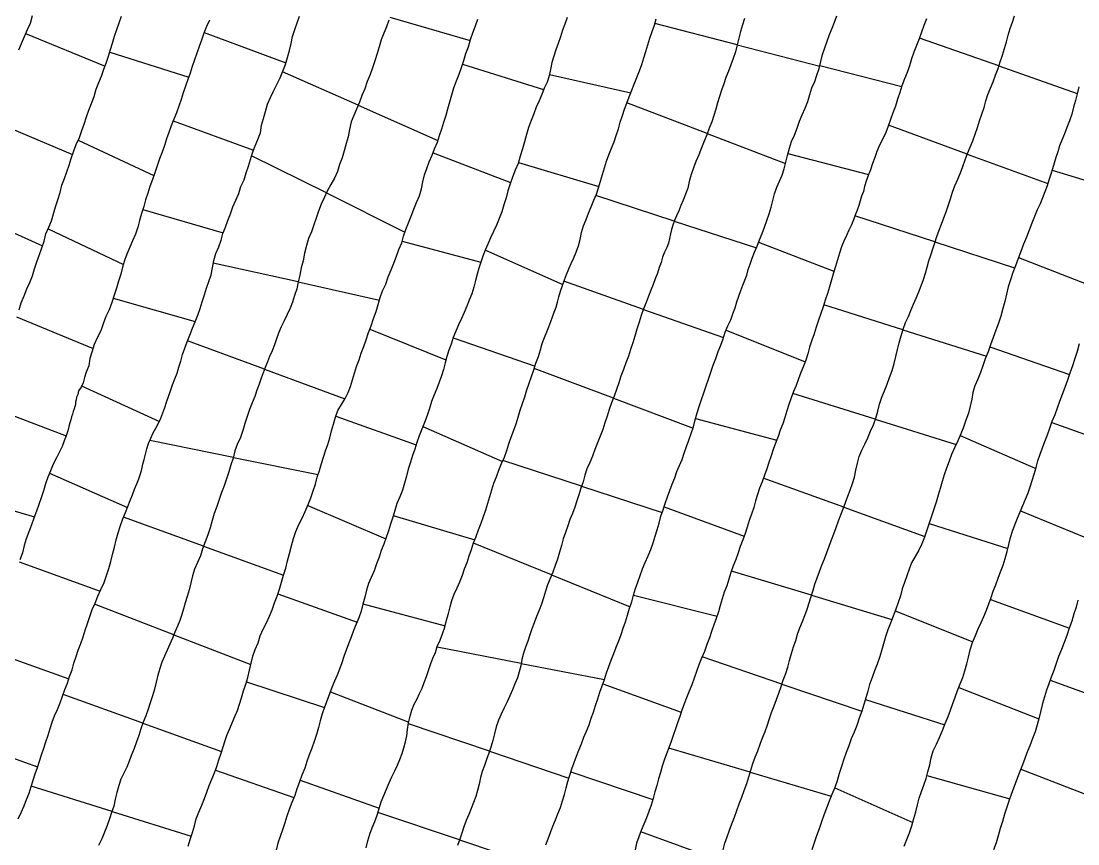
# Model space of a CAD drawing. Extents: x 703186 to 703989, y 1560402 to 1561368.
# Drawn here: x 703821.7 to 703878.1, y 1560683.9 to 1560727.8 of the extents above; entities that cross this region are included whole.
import ezdxf

# ---------------------------------------------------------------- set-up
doc = ezdxf.new("R2010")
doc.units = 0
doc.layers.add('10124_2002_REAL', color=30, linetype='Continuous')
doc.layers.add('AGROCAD PLL', color=7, linetype='Continuous')

msp = doc.modelspace()

# ---------------------------------------------------------------- linework, layer by layer
at = {"layer": '10124_2002_REAL'}
for points in [[(703821.5527, 1560685.2461), (703821.7196, 1560685.5832), (703821.8752, 1560685.9389), (703822.0047, 1560686.2778), (703822.1426, 1560686.63), (703822.2547, 1560686.9865), (703822.3572, 1560687.3155), (703822.4745, 1560687.6603), (703822.5907, 1560688.0006), (703822.7003, 1560688.3358), (703822.8124, 1560688.6731), (703822.9299, 1560689.0236), (703823.0336, 1560689.3676), (703823.1525, 1560689.7181), (703823.2629, 1560690.0718), (703823.3765, 1560690.4083), (703823.508, 1560690.7429), (703823.6543, 1560691.0879), (703823.7927, 1560691.4422), (703823.9192, 1560691.7909), (703824.0539, 1560692.1467), (703824.1854, 1560692.4958), (703824.3075, 1560692.8517), (703824.4344, 1560693.2), (703824.5376, 1560693.5514), (703824.6502, 1560693.9101), (703824.7685, 1560694.2609), (703824.8974, 1560694.6155), (703825.0233, 1560694.9688), (703825.128, 1560695.3258), (703825.2684, 1560695.6829), (703825.3767, 1560696.0547), (703825.5041, 1560696.4187), (703825.6602, 1560696.7658), (703825.8102, 1560697.1306), (703825.9697, 1560697.4952), (703826.1421, 1560697.8567), (703826.2795, 1560698.2294), (703826.3896, 1560698.6089), (703826.5012, 1560698.9838), (703826.5946, 1560699.3575), (703826.6977, 1560699.7403), (703826.7929, 1560700.1313), (703826.9041, 1560700.5132), (703827.0158, 1560700.8962), (703827.1366, 1560701.2517), (703827.2889, 1560701.5936), (703827.414, 1560701.9245), (703827.5403, 1560702.2377), (703827.6582, 1560702.5484), (703827.7691, 1560702.8478), (703827.8969, 1560703.1191), (703827.9972, 1560703.3943), (703828.0846, 1560703.6592), (703828.1541, 1560703.9122), (703828.217, 1560704.1815), (703828.285, 1560704.4348), (703828.3545, 1560704.7063), (703828.4267, 1560704.9931), (703828.5225, 1560705.2834), (703828.6363, 1560705.5721), (703828.7606, 1560705.8452), (703828.8977, 1560706.1038), (703829.0468, 1560706.3619), (703829.1746, 1560706.6357), (703829.2852, 1560706.9244), (703829.3816, 1560707.2057), (703829.4814, 1560707.4795), (703829.5734, 1560707.7825), (703829.6825, 1560708.0952), (703829.7969, 1560708.4094), (703829.9226, 1560708.7309), (703830.0416, 1560709.036), (703830.1371, 1560709.3542), (703830.2379, 1560709.6805), (703830.337, 1560710.0215), (703830.4526, 1560710.3653), (703830.5775, 1560710.7087), (703830.7247, 1560711.0663), (703830.8559, 1560711.427), (703831.0057, 1560711.7759), (703831.143, 1560712.1301), (703831.2718, 1560712.4856), (703831.3819, 1560712.8471), (703831.494, 1560713.214), (703831.6121, 1560713.5757), (703831.7293, 1560713.93), (703831.8497, 1560714.2742), (703831.9243, 1560714.6614), (703831.9965, 1560715.0494), (703832.113, 1560715.4095), (703832.2709, 1560715.7693), (703832.3857, 1560716.1252), (703832.4859, 1560716.4782), (703832.6203, 1560716.8255), (703832.7524, 1560717.1791), (703832.8906, 1560717.5307), (703833.0144, 1560717.9015), (703833.182, 1560718.2632), (703833.3311, 1560718.6255), (703833.4404, 1560718.9982), (703833.6107, 1560719.3505), (703833.7184, 1560719.7178), (703833.843, 1560720.0732), (703833.9493, 1560720.4363), (703834.0568, 1560720.7917), (703834.2009, 1560721.154), (703834.3538, 1560721.5073), (703834.4829, 1560721.8647), (703834.5428, 1560722.274), (703834.6552, 1560722.6292), (703834.7558, 1560722.9989), (703834.8709, 1560723.3889), (703835.0196, 1560723.736), (703835.1922, 1560724.0863), (703835.3691, 1560724.4393), (703835.5336, 1560724.7831), (703835.6811, 1560725.146), (703835.8201, 1560725.506), (703835.9322, 1560725.8726), (703836.0344, 1560726.2566), (703836.1198, 1560726.6286), (703836.2068, 1560726.9974), (703836.3155, 1560727.3666), (703836.4443, 1560727.7288), (703836.5712, 1560728.0847)], [(703822.3117, 1560728.0916), (703822.1927, 1560727.6876), (703822.0361, 1560727.3448), (703821.8851, 1560726.9779), (703821.7213, 1560726.6113), (703821.5865, 1560726.2687)], [(703821.6199, 1560712.4047), (703821.72, 1560712.7832), (703821.8722, 1560713.1551), (703822.0162, 1560713.5242), (703822.1783, 1560713.8738), (703822.3201, 1560714.2263), (703822.4248, 1560714.6069), (703822.5577, 1560714.9775), (703822.7001, 1560715.3566), (703822.8266, 1560715.7141), (703822.947, 1560716.0735), (703823.0318, 1560716.4623), (703823.2005, 1560716.8206), (703823.3468, 1560717.1648), (703823.4497, 1560717.5421), (703823.5478, 1560717.9104), (703823.6811, 1560718.2845), (703823.8, 1560718.6765), (703823.8986, 1560719.0599), (703824.0278, 1560719.416), (703824.1501, 1560719.7838), (703824.2852, 1560720.1311), (703824.3923, 1560720.4943), (703824.522, 1560720.888), (703824.6559, 1560721.2371), (703824.8252, 1560721.6019), (703824.9567, 1560721.9799), (703825.0826, 1560722.3215), (703825.2044, 1560722.7046), (703825.3345, 1560723.0687), (703825.4786, 1560723.4203), (703825.6176, 1560723.7962), (703825.7177, 1560724.1847), (703825.8655, 1560724.5395), (703826.0098, 1560724.8879), (703826.138, 1560725.2463), (703826.2627, 1560725.5804), (703826.3804, 1560725.947), (703826.4907, 1560726.2957), (703826.5958, 1560726.6487), (703826.7091, 1560727.0068), (703826.8163, 1560727.3732), (703826.9412, 1560727.7257), (703827.0783, 1560728.0876)], [(703850.8447, 1560728.0112), (703850.7214, 1560727.6629), (703850.5974, 1560727.3282), (703850.4899, 1560726.9721), (703850.3764, 1560726.6279), (703850.2521, 1560726.2796), (703850.134, 1560725.9424), (703850.0365, 1560725.6033), (703849.9719, 1560725.2436), (703849.8954, 1560724.9062), (703849.7791, 1560724.5678), (703849.6233, 1560724.2352), (703849.4936, 1560723.8952), (703849.3568, 1560723.5609), (703849.2048, 1560723.2224), (703849.067, 1560722.871), (703848.924, 1560722.5059), (703848.7932, 1560722.1426), (703848.679, 1560721.7667), (703848.5694, 1560721.3844), (703848.4657, 1560721.0009), (703848.354, 1560720.6123), (703848.2394, 1560720.2253), (703848.0858, 1560719.857), (703847.9294, 1560719.4991), (703847.8041, 1560719.1364), (703847.6945, 1560718.7642), (703847.5947, 1560718.3897), (703847.4717, 1560718.0173), (703847.3722, 1560717.6442), (703847.2327, 1560717.2772), (703847.0828, 1560716.9328), (703846.9308, 1560716.5861), (703846.761, 1560716.2509), (703846.6279, 1560715.9128), (703846.4848, 1560715.5892), (703846.3525, 1560715.2784), (703846.2513, 1560714.9627), (703846.1471, 1560714.6437), (703846.0495, 1560714.3104), (703845.9664, 1560713.9716), (703845.8678, 1560713.6186), (703845.7595, 1560713.2705), (703845.6269, 1560712.9325), (703845.4912, 1560712.6113), (703845.3609, 1560712.2764), (703845.2142, 1560711.9427), (703845.0538, 1560711.6069), (703844.9116, 1560711.2674), (703844.7744, 1560710.9278), (703844.6563, 1560710.5841), (703844.5447, 1560710.2528), (703844.4378, 1560709.9219), (703844.3443, 1560709.5839), (703844.2468, 1560709.2373), (703844.1472, 1560708.8892), (703844.03, 1560708.5487), (703843.8918, 1560708.2178), (703843.7618, 1560707.8693), (703843.6216, 1560707.5228), (703843.5079, 1560707.1479), (703843.3904, 1560706.7662), (703843.2496, 1560706.4032), (703843.0947, 1560706.0486), (703842.9521, 1560705.686), (703842.8382, 1560705.3319), (703842.7195, 1560704.9779), (703842.6027, 1560704.6336), (703842.4883, 1560704.2756), (703842.3687, 1560703.9121), (703842.2824, 1560703.5413), (703842.1735, 1560703.1665), (703842.0652, 1560702.7921), (703841.9324, 1560702.4338), (703841.7721, 1560702.0711), (703841.656, 1560701.7115), (703841.5465, 1560701.3475), (703841.4289, 1560700.9818), (703841.3201, 1560700.6221), (703841.2042, 1560700.2611), (703841.0706, 1560699.9106), (703840.9366, 1560699.5665), (703840.8171, 1560699.2192), (703840.6833, 1560698.8591), (703840.5564, 1560698.4928), (703840.4021, 1560698.1388), (703840.2599, 1560697.8028), (703840.1471, 1560697.4508), (703840.0499, 1560697.0839), (703839.9521, 1560696.7155), (703839.8562, 1560696.3387), (703839.7441, 1560695.9803), (703839.599, 1560695.6398), (703839.4485, 1560695.3022), (703839.3228, 1560694.9473), (703839.1847, 1560694.5997), (703839.0546, 1560694.2511), (703838.9361, 1560693.9068), (703838.8272, 1560693.5709), (703838.7057, 1560693.234), (703838.5729, 1560692.9205), (703838.4353, 1560692.6014), (703838.3056, 1560692.2586), (703838.1741, 1560691.9205), (703838.0418, 1560691.5768), (703837.9057, 1560691.2119), (703837.7792, 1560690.8588), (703837.6793, 1560690.4888), (703837.5795, 1560690.1181), (703837.4709, 1560689.7522), (703837.3559, 1560689.3857), (703837.2309, 1560689.0315), (703837.0941, 1560688.6677), (703836.9683, 1560688.3152), (703836.8494, 1560687.9502), (703836.697, 1560687.5874), (703836.5686, 1560687.2207), (703836.4381, 1560686.8617), (703836.3152, 1560686.4935), (703836.1685, 1560686.1211), (703836.0285, 1560685.7588), (703835.9016, 1560685.3931), (703835.785, 1560685.0339), (703835.6662, 1560684.6709), (703835.5428, 1560684.3107), (703835.4147, 1560683.9485), (703835.33, 1560683.5839)], [(703849.7193, 1560683.8574), (703849.8414, 1560684.1816), (703849.9621, 1560684.5231), (703850.0888, 1560684.8579), (703850.2254, 1560685.1915), (703850.3607, 1560685.5232), (703850.4919, 1560685.8599), (703850.6028, 1560686.2076), (703850.7191, 1560686.5585), (703850.7971, 1560686.9101), (703850.8952, 1560687.2468), (703850.9915, 1560687.5874), (703851.1035, 1560687.9193), (703851.23, 1560688.2556), (703851.3521, 1560688.5911), (703851.484, 1560688.9251), (703851.6167, 1560689.2632), (703851.7495, 1560689.6022), (703851.8792, 1560689.9369), (703852.0187, 1560690.2753), (703852.1374, 1560690.6196), (703852.2544, 1560690.9527), (703852.3693, 1560691.3087), (703852.4846, 1560691.6645), (703852.5939, 1560692.0091), (703852.7176, 1560692.3552), (703852.8409, 1560692.6938), (703852.9537, 1560693.0421), (703853.0717, 1560693.3867), (703853.2071, 1560693.7247), (703853.3388, 1560694.0782), (703853.4606, 1560694.4206), (703853.6024, 1560694.7535), (703853.7361, 1560695.0849), (703853.8474, 1560695.4198), (703853.9576, 1560695.7661), (703854.076, 1560696.1233), (703854.1824, 1560696.4865), (703854.3019, 1560696.8344), (703854.392, 1560697.1946), (703854.4969, 1560697.5398), (703854.6242, 1560697.8898), (703854.7447, 1560698.243), (703854.8703, 1560698.5913), (703855.0084, 1560698.9329), (703855.1719, 1560699.2857), (703855.3179, 1560699.624), (703855.4481, 1560699.9758), (703855.5535, 1560700.3278), (703855.663, 1560700.682), (703855.7576, 1560701.0368), (703855.8498, 1560701.3942), (703855.9672, 1560701.7374), (703856.0905, 1560702.0755), (703856.2002, 1560702.4292), (703856.3377, 1560702.7672), (703856.4647, 1560703.1041), (703856.5945, 1560703.4482), (703856.7059, 1560703.7806), (703856.8535, 1560704.1012), (703856.9831, 1560704.4295), (703857.1046, 1560704.7646), (703857.2252, 1560705.116), (703857.348, 1560705.4604), (703857.4756, 1560705.8107), (703857.5924, 1560706.1692), (703857.6875, 1560706.5369), (703857.7866, 1560706.9116), (703857.8972, 1560707.2606), (703858.0126, 1560707.6238), (703858.1427, 1560707.9845), (703858.2742, 1560708.349), (703858.3871, 1560708.7196), (703858.5225, 1560709.0789), (703858.6498, 1560709.4531), (703858.7775, 1560709.8189), (703858.9084, 1560710.1885), (703859.0488, 1560710.5226), (703859.1708, 1560710.8718), (703859.2873, 1560711.2246), (703859.423, 1560711.5604), (703859.5842, 1560711.8873), (703859.697, 1560712.2052), (703859.8144, 1560712.5138), (703859.9052, 1560712.838), (703860.01, 1560713.1398), (703860.115, 1560713.4433), (703860.2315, 1560713.7253), (703860.3331, 1560713.9919), (703860.4334, 1560714.2533), (703860.5147, 1560714.5573), (703860.6212, 1560714.8531), (703860.7303, 1560715.1704), (703860.8544, 1560715.4909), (703860.9922, 1560715.8134), (703861.1214, 1560716.1486), (703861.2556, 1560716.4789), (703861.3911, 1560716.8264), (703861.5149, 1560717.1845), (703861.6337, 1560717.5367), (703861.7336, 1560717.8874), (703861.8249, 1560718.247), (703861.9196, 1560718.5998), (703862.0441, 1560718.9502), (703862.1877, 1560719.2788), (703862.3195, 1560719.5957), (703862.4361, 1560719.944), (703862.5294, 1560720.2892), (703862.6087, 1560720.6547), (703862.7079, 1560721.0328), (703862.8306, 1560721.4006), (703862.9817, 1560721.7365), (703863.1235, 1560722.1048), (703863.2535, 1560722.4724), (703863.3927, 1560722.8239), (703863.558, 1560723.1747), (703863.6874, 1560723.5271), (703863.7954, 1560723.8931), (703863.9162, 1560724.2511), (703864.0614, 1560724.587), (703864.1705, 1560724.9337), (703864.2975, 1560725.2877), (703864.3946, 1560725.6638), (703864.4838, 1560726.0365), (703864.5978, 1560726.3938), (703864.7196, 1560726.7551), (703864.8481, 1560727.0968), (703864.9869, 1560727.4364), (703865.1241, 1560727.7649), (703865.2482, 1560728.1038)], [(703859.1733, 1560683.6008), (703859.2651, 1560683.9546), (703859.3854, 1560684.2975), (703859.5237, 1560684.6403), (703859.6407, 1560684.9909), (703859.7758, 1560685.3421), (703859.9038, 1560685.6972), (703860.0319, 1560686.0504), (703860.1673, 1560686.4058), (703860.2959, 1560686.7658), (703860.4349, 1560687.1302), (703860.5403, 1560687.4903), (703860.6447, 1560687.8432), (703860.7603, 1560688.1989), (703860.8804, 1560688.5469), (703861.0223, 1560688.8896), (703861.1462, 1560689.2303), (703861.2755, 1560689.5777), (703861.4144, 1560689.9169), (703861.5377, 1560690.264), (703861.6423, 1560690.5988), (703861.758, 1560690.9349), (703861.8958, 1560691.2774), (703862.0213, 1560691.6137), (703862.1476, 1560691.9569), (703862.2685, 1560692.3073), (703862.386, 1560692.6521), (703862.5146, 1560693.0012), (703862.6226, 1560693.3539), (703862.7193, 1560693.7101), (703862.8295, 1560694.0716), (703862.9374, 1560694.4244), (703863.0458, 1560694.7769), (703863.1485, 1560695.1155), (703863.2664, 1560695.4477), (703863.4041, 1560695.7746), (703863.5353, 1560696.1014), (703863.6632, 1560696.4367), (703863.7733, 1560696.772), (703863.8699, 1560697.1098), (703863.9726, 1560697.4508), (703864.0673, 1560697.7817), (703864.1928, 1560698.1149), (703864.3114, 1560698.4543), (703864.441, 1560698.785), (703864.5793, 1560699.1293), (703864.7016, 1560699.4703), (703864.8274, 1560699.8047), (703864.9538, 1560700.1395), (703865.0847, 1560700.4666), (703865.2129, 1560700.8023), (703865.3299, 1560701.1449), (703865.4558, 1560701.4721), (703865.5831, 1560701.8024), (703865.7032, 1560702.1361), (703865.8276, 1560702.4703), (703865.9531, 1560702.7983), (703866.0762, 1560703.1403), (703866.1776, 1560703.4895), (703866.2518, 1560703.8545), (703866.3459, 1560704.2253), (703866.4344, 1560704.5847), (703866.5829, 1560704.9294), (703866.7429, 1560705.2503), (703866.8968, 1560705.5893), (703867.0387, 1560705.94), (703867.2063, 1560706.2803), (703867.3182, 1560706.64), (703867.4236, 1560707.0133), (703867.5233, 1560707.3834), (703867.6482, 1560707.7453), (703867.7908, 1560708.0949), (703867.928, 1560708.446), (703868.0579, 1560708.8044), (703868.1872, 1560709.1711), (703868.2937, 1560709.5474), (703868.3907, 1560709.9172), (703868.4769, 1560710.2937), (703868.568, 1560710.6587), (703868.6692, 1560711.0224), (703868.785, 1560711.3885), (703868.9092, 1560711.7351), (703869.0595, 1560712.0575), (703869.1954, 1560712.3838), (703869.3324, 1560712.7157), (703869.4752, 1560713.0421), (703869.6105, 1560713.3665), (703869.7426, 1560713.6999), (703869.8627, 1560714.0242), (703869.9709, 1560714.3601), (703870.0597, 1560714.6963), (703870.1489, 1560715.0185), (703870.2623, 1560715.3363), (703870.3585, 1560715.6618), (703870.4635, 1560715.9864), (703870.5757, 1560716.3308), (703870.6982, 1560716.6678), (703870.8198, 1560716.987), (703870.9497, 1560717.3134), (703871.0843, 1560717.6332), (703871.1905, 1560717.9675), (703871.2996, 1560718.3273), (703871.4171, 1560718.6855), (703871.5382, 1560719.0369), (703871.6967, 1560719.3755), (703871.845, 1560719.7292), (703871.9718, 1560720.0645), (703872.0833, 1560720.4091), (703872.21, 1560720.7555), (703872.3522, 1560721.0935), (703872.499, 1560721.4371), (703872.6271, 1560721.7819), (703872.7477, 1560722.1329), (703872.8576, 1560722.4939), (703872.9828, 1560722.8438), (703873.0966, 1560723.2005), (703873.184, 1560723.5599), (703873.3007, 1560723.8987), (703873.4368, 1560724.2434), (703873.5865, 1560724.5847), (703873.7153, 1560724.9379), (703873.8418, 1560725.2883), (703873.9647, 1560725.638), (703874.084, 1560725.9961), (703874.1845, 1560726.3476), (703874.292, 1560726.7052), (703874.3896, 1560727.0665), (703874.4976, 1560727.4216), (703874.6227, 1560727.7603), (703874.7284, 1560728.1024)], [(703831.7638, 1560727.8702), (703831.6059, 1560727.526), (703831.4722, 1560727.1664), (703831.3438, 1560726.8056), (703831.2192, 1560726.458), (703831.0917, 1560726.0993), (703830.9671, 1560725.7486), (703830.8395, 1560725.3936), (703830.7358, 1560725.0379), (703830.6144, 1560724.6942), (703830.4861, 1560724.346), (703830.3677, 1560723.99), (703830.2501, 1560723.6431), (703830.1275, 1560723.2841), (703830.0054, 1560722.9253), (703829.8585, 1560722.5776), (703829.7293, 1560722.2247), (703829.6054, 1560721.8758), (703829.4837, 1560721.5273), (703829.361, 1560721.1776), (703829.2376, 1560720.8241), (703829.1037, 1560720.4703), (703828.9685, 1560720.0948), (703828.8455, 1560719.7201), (703828.7236, 1560719.3655), (703828.5905, 1560718.9993), (703828.4708, 1560718.645), (703828.3634, 1560718.2854), (703828.2577, 1560717.9225), (703828.1492, 1560717.5497), (703828.0358, 1560717.1796), (703827.9371, 1560716.8178), (703827.8238, 1560716.4521), (703827.6656, 1560716.1023), (703827.5144, 1560715.7608), (703827.3628, 1560715.3909), (703827.2361, 1560715.0531), (703827.1357, 1560714.6899), (703827.0352, 1560714.318), (703826.9206, 1560713.9499), (703826.8126, 1560713.5638), (703826.6781, 1560713.1923), (703826.5663, 1560712.7986), (703826.4219, 1560712.4126), (703826.2468, 1560712.0545), (703826.1043, 1560711.6713), (703825.9658, 1560711.2853), (703825.7735, 1560710.9209), (703825.619, 1560710.5573), (703825.4956, 1560710.1618), (703825.3848, 1560709.8065), (703825.3327, 1560709.4205), (703825.1961, 1560709.093), (703825.1044, 1560708.7991), (703825.0201, 1560708.5216), (703824.9147, 1560708.2896), (703824.7717, 1560708.0892), (703824.7498, 1560707.8969), (703824.6749, 1560707.7464), (703824.6578, 1560707.6071), (703824.6174, 1560707.488), (703824.6162, 1560707.3674), (703824.5757, 1560707.257), (703824.5564, 1560707.1242), (703824.4919, 1560706.9942), (703824.4578, 1560706.8455), (703824.4104, 1560706.6969), (703824.3655, 1560706.5495), (703824.3161, 1560706.3858), (703824.2684, 1560706.1959), (703824.2101, 1560705.9518), (703824.1232, 1560705.6956), (703824.0195, 1560705.4171), (703823.9037, 1560705.1277), (703823.7582, 1560704.8305), (703823.6009, 1560704.5088), (703823.4368, 1560704.1776), (703823.2874, 1560703.8292), (703823.1347, 1560703.4809), (703823.0212, 1560703.1223), (703822.915, 1560702.7547), (703822.7952, 1560702.382), (703822.663, 1560702.0268), (703822.5321, 1560701.6639), (703822.4052, 1560701.3001), (703822.2806, 1560700.9318), (703822.133, 1560700.56), (703821.9841, 1560700.2008), (703821.8762, 1560699.8349), (703821.7917, 1560699.4456), (703821.6557, 1560699.0794)], [(703841.3414, 1560727.8682), (703841.218, 1560727.5161), (703841.0647, 1560727.1703), (703840.9364, 1560726.8172), (703840.8241, 1560726.4463), (703840.7129, 1560726.0838), (703840.5944, 1560725.699), (703840.4686, 1560725.3331), (703840.3362, 1560724.9682), (703840.1887, 1560724.5936), (703840.0488, 1560724.204), (703839.9057, 1560723.8416), (703839.7797, 1560723.4887), (703839.6195, 1560723.1255), (703839.473, 1560722.7743), (703839.3357, 1560722.4364), (703839.2456, 1560722.0345), (703839.1612, 1560721.6481), (703839.067, 1560721.2839), (703838.9501, 1560720.894), (703838.849, 1560720.5164), (703838.7042, 1560720.1742), (703838.5958, 1560719.7966), (703838.4368, 1560719.4401), (703838.2361, 1560719.0921), (703838.0546, 1560718.7351), (703837.8854, 1560718.3953), (703837.7279, 1560718.0463), (703837.5843, 1560717.6725), (703837.4562, 1560717.2989), (703837.3321, 1560716.9449), (703837.2165, 1560716.5727), (703837.054, 1560716.2131), (703836.9482, 1560715.8374), (703836.8369, 1560715.4404), (703836.7595, 1560715.0344), (703836.6596, 1560714.6461), (703836.5817, 1560714.2652), (703836.4999, 1560713.8974), (703836.4223, 1560713.5254), (703836.3099, 1560713.1733), (703836.2028, 1560712.8286), (703836.078, 1560712.4923), (703835.9158, 1560712.1645), (703835.7581, 1560711.8325), (703835.5928, 1560711.4991), (703835.456, 1560711.1757), (703835.3407, 1560710.8587), (703835.2394, 1560710.5528), (703835.1135, 1560710.2316), (703834.9721, 1560709.922), (703834.856, 1560709.6301), (703834.739, 1560709.3325), (703834.6336, 1560709.0456), (703834.5279, 1560708.7621), (703834.4221, 1560708.4485), (703834.3039, 1560708.1279), (703834.1812, 1560707.7909), (703834.0433, 1560707.4417), (703833.906, 1560707.0952), (703833.7726, 1560706.7283), (703833.6591, 1560706.3423), (703833.553, 1560705.9712), (703833.4188, 1560705.5982), (703833.2403, 1560705.2343), (703833.114, 1560704.8827), (703833.037, 1560704.5009), (703832.9136, 1560704.1376), (703832.8038, 1560703.7653), (703832.6783, 1560703.3892), (703832.5448, 1560703.0252), (703832.4126, 1560702.6595), (703832.288, 1560702.2866), (703832.154, 1560701.9205), (703832.012, 1560701.5506), (703831.9138, 1560701.1704), (703831.8034, 1560700.7858), (703831.6821, 1560700.3993), (703831.5343, 1560700.0255), (703831.4004, 1560699.6543), (703831.2833, 1560699.2863), (703831.128, 1560698.9254), (703830.9741, 1560698.5723), (703830.8606, 1560698.216), (703830.7818, 1560697.8443), (703830.6784, 1560697.4683), (703830.578, 1560697.122), (703830.4671, 1560696.7845), (703830.3743, 1560696.4585), (703830.2877, 1560696.1491), (703830.1787, 1560695.8385), (703830.0593, 1560695.5255), (703829.9206, 1560695.2189), (703829.7939, 1560694.8905), (703829.6542, 1560694.5762), (703829.5098, 1560694.2576), (703829.3629, 1560693.9398), (703829.2306, 1560693.6127), (703829.112, 1560693.2698), (703829.0143, 1560692.9232), (703828.924, 1560692.5536), (703828.8434, 1560692.1746), (703828.7353, 1560691.8091), (703828.6113, 1560691.4474), (703828.4932, 1560691.0972), (703828.3778, 1560690.747), (703828.2324, 1560690.4128), (703828.1062, 1560690.0607), (703827.9969, 1560689.7055), (703827.8723, 1560689.3537), (703827.7469, 1560689.0016), (703827.6124, 1560688.6604), (703827.4871, 1560688.333), (703827.3561, 1560688.0139), (703827.1991, 1560687.6932), (703827.0341, 1560687.3713), (703826.9306, 1560687.0322), (703826.8257, 1560686.6628), (703826.7311, 1560686.3057), (703826.6584, 1560685.932), (703826.5493, 1560685.583), (703826.4319, 1560685.2476), (703826.3146, 1560684.9007), (703826.1638, 1560684.5499), (703826.0164, 1560684.1857), (703825.8494, 1560683.8339)], [(703830.6389, 1560683.7911), (703830.7388, 1560684.144), (703830.8559, 1560684.5169), (703830.9677, 1560684.8774), (703831.0644, 1560685.25), (703831.1993, 1560685.6161), (703831.3578, 1560685.9778), (703831.5, 1560686.3305), (703831.6325, 1560686.6804), (703831.7488, 1560687.0322), (703831.8999, 1560687.378), (703832.0436, 1560687.7141), (703832.1606, 1560688.0492), (703832.2693, 1560688.4035), (703832.3833, 1560688.7552), (703832.5037, 1560689.0943), (703832.6035, 1560689.4399), (703832.7106, 1560689.7589), (703832.8458, 1560690.0704), (703832.9803, 1560690.3838), (703833.1194, 1560690.7223), (703833.2555, 1560691.0393), (703833.3739, 1560691.3695), (703833.4858, 1560691.7164), (703833.5838, 1560692.0776), (703833.7, 1560692.4443), (703833.8176, 1560692.8009), (703833.9099, 1560693.1804), (703833.9879, 1560693.5641), (703834.0743, 1560693.9336), (703834.2114, 1560694.2904), (703834.3623, 1560694.6488), (703834.475, 1560695.009), (703834.6321, 1560695.3738), (703834.8162, 1560695.7175), (703834.9708, 1560696.0646), (703835.1189, 1560696.4064), (703835.2373, 1560696.7698), (703835.3754, 1560697.1366), (703835.5043, 1560697.4999), (703835.6075, 1560697.8798), (703835.7184, 1560698.2564), (703835.843, 1560698.6305), (703835.9376, 1560699.0168), (703836.0418, 1560699.4142), (703836.1518, 1560699.816), (703836.2536, 1560700.205), (703836.38, 1560700.5886), (703836.5288, 1560700.9624), (703836.7099, 1560701.2986), (703836.8745, 1560701.6481), (703837.0356, 1560702.0225), (703837.1792, 1560702.3857), (703837.3068, 1560702.749), (703837.4234, 1560703.1125), (703837.5159, 1560703.4895), (703837.6314, 1560703.8448), (703837.7438, 1560704.2063), (703837.8481, 1560704.5574), (703837.9657, 1560704.8976), (703838.0845, 1560705.2347), (703838.1965, 1560705.5875), (703838.2863, 1560705.9559), (703838.3844, 1560706.308), (703838.4871, 1560706.6823), (703838.6171, 1560707.0461), (703838.8156, 1560707.3616), (703839.0013, 1560707.6814), (703839.1724, 1560707.9971), (703839.2859, 1560708.3254), (703839.4064, 1560708.6792), (703839.5058, 1560709.0337), (703839.6201, 1560709.3939), (703839.7526, 1560709.744), (703839.8646, 1560710.0965), (703840.0033, 1560710.4533), (703840.1336, 1560710.8137), (703840.2528, 1560711.195), (703840.4025, 1560711.5642), (703840.5145, 1560711.9421), (703840.6547, 1560712.3151), (703840.7663, 1560712.6939), (703840.8786, 1560713.0651), (703841.0084, 1560713.424), (703841.1704, 1560713.7877), (703841.3043, 1560714.1762), (703841.4587, 1560714.5436), (703841.6134, 1560714.8998), (703841.7518, 1560715.2677), (703841.874, 1560715.6255), (703842.0259, 1560715.979), (703842.1232, 1560716.3448), (703842.2496, 1560716.6971), (703842.3843, 1560717.0602), (703842.5235, 1560717.4156), (703842.6646, 1560717.7789), (703842.8228, 1560718.1404), (703842.9713, 1560718.5005), (703843.0769, 1560718.8711), (703843.1533, 1560719.2411), (703843.2478, 1560719.6084), (703843.3645, 1560719.9595), (703843.4976, 1560720.3111), (703843.65, 1560720.6619), (703843.783, 1560721.009), (703843.9349, 1560721.3634), (703844.0437, 1560721.7203), (703844.1586, 1560722.0755), (703844.2732, 1560722.4293), (703844.3935, 1560722.7926), (703844.4855, 1560723.1441), (703844.593, 1560723.5101), (703844.702, 1560723.8917), (703844.8086, 1560724.2508), (703844.9462, 1560724.6223), (703845.0916, 1560724.9856), (703845.2182, 1560725.3398), (703845.3361, 1560725.7146), (703845.4534, 1560726.0863), (703845.5829, 1560726.4497), (703845.699, 1560726.8282), (703845.8215, 1560727.1924), (703845.9539, 1560727.559), (703846.0911, 1560727.92)], [(703840.1274, 1560683.7099), (703840.2265, 1560684.076), (703840.322, 1560684.432), (703840.4518, 1560684.7772), (703840.5901, 1560685.1145), (703840.7116, 1560685.4545), (703840.8167, 1560685.798), (703840.9322, 1560686.1517), (703841.0795, 1560686.4921), (703841.2137, 1560686.836), (703841.3512, 1560687.1814), (703841.5006, 1560687.497), (703841.6589, 1560687.8072), (703841.8024, 1560688.122), (703841.9261, 1560688.4213), (703842.042, 1560688.7364), (703842.1321, 1560689.0413), (703842.2188, 1560689.3608), (703842.2901, 1560689.6849), (703842.3406, 1560690.0266), (703842.3945, 1560690.3832), (703842.4759, 1560690.7396), (703842.5657, 1560691.0601), (703842.6934, 1560691.3664), (703842.8451, 1560691.6481), (703842.9765, 1560691.9331), (703843.1154, 1560692.2339), (703843.2312, 1560692.5353), (703843.3422, 1560692.8414), (703843.4487, 1560693.1609), (703843.5599, 1560693.4875), (703843.6837, 1560693.8174), (703843.8213, 1560694.1328), (703843.9225, 1560694.4542), (703844.0703, 1560694.7831), (703844.1956, 1560695.1281), (703844.3211, 1560695.4824), (703844.4146, 1560695.8455), (703844.5193, 1560696.2119), (703844.6154, 1560696.5683), (703844.6991, 1560696.904), (703844.8214, 1560697.2462), (703844.9791, 1560697.5741), (703845.1205, 1560697.9027), (703845.2702, 1560698.246), (703845.379, 1560698.5856), (703845.5199, 1560698.9314), (703845.6311, 1560699.2794), (703845.7443, 1560699.6288), (703845.8619, 1560699.9737), (703845.9958, 1560700.3232), (703846.1218, 1560700.6761), (703846.2681, 1560701.0305), (703846.393, 1560701.3864), (703846.5105, 1560701.7376), (703846.6217, 1560702.0905), (703846.7236, 1560702.4513), (703846.8347, 1560702.811), (703846.9453, 1560703.1634), (703847.0794, 1560703.5068), (703847.206, 1560703.8583), (703847.3509, 1560704.2042), (703847.5011, 1560704.5443), (703847.6282, 1560704.9019), (703847.7459, 1560705.2629), (703847.8716, 1560705.6262), (703848.0046, 1560705.9828), (703848.1245, 1560706.3315), (703848.2349, 1560706.6889), (703848.3539, 1560707.0507), (703848.4741, 1560707.4118), (703848.5973, 1560707.7747), (703848.698, 1560708.1376), (703848.8209, 1560708.5027), (703848.95, 1560708.8633), (703849.0741, 1560709.2084), (703849.1888, 1560709.5584), (703849.3152, 1560709.9233), (703849.4218, 1560710.2706), (703849.5272, 1560710.6141), (703849.6445, 1560710.9306), (703849.7615, 1560711.2305), (703849.8839, 1560711.5097), (703849.9778, 1560711.7905), (703850.0706, 1560712.0467), (703850.1599, 1560712.2931), (703850.2608, 1560712.5476), (703850.3347, 1560712.813), (703850.4074, 1560713.1039), (703850.4967, 1560713.4036), (703850.6, 1560713.7076), (703850.7131, 1560714.0146), (703850.8252, 1560714.2997), (703850.9398, 1560714.5914), (703851.0741, 1560714.8923), (703851.216, 1560715.1915), (703851.3417, 1560715.4972), (703851.4521, 1560715.8245), (703851.5385, 1560716.1723), (703851.626, 1560716.5303), (703851.7316, 1560716.8922), (703851.8722, 1560717.2383), (703852, 1560717.5734), (703852.1358, 1560717.9123), (703852.2746, 1560718.2547), (703852.4201, 1560718.5848), (703852.5202, 1560718.9292), (703852.6259, 1560719.2803), (703852.738, 1560719.6328), (703852.8436, 1560719.9907), (703852.9582, 1560720.3462), (703853.0806, 1560720.689), (703853.2178, 1560721.0296), (703853.3536, 1560721.3734), (703853.4754, 1560721.7227), (703853.5886, 1560722.0784), (703853.6883, 1560722.4289), (703853.8001, 1560722.7755), (703853.9117, 1560723.1115), (703854.0397, 1560723.4471), (703854.1658, 1560723.7835), (703854.3008, 1560724.1276), (703854.4316, 1560724.459), (703854.5684, 1560724.8061), (703854.7064, 1560725.1567), (703854.8303, 1560725.5048), (703854.9491, 1560725.8506), (703855.0561, 1560726.2045), (703855.1555, 1560726.558), (703855.2572, 1560726.9121), (703855.3859, 1560727.257), (703855.5066, 1560727.601), (703855.6111, 1560727.9474)], [(703860.3128, 1560727.9632), (703860.2026, 1560727.6136), (703860.1069, 1560727.2573), (703860.0084, 1560726.9068), (703859.9154, 1560726.5465), (703859.8313, 1560726.1847), (703859.7173, 1560725.8258), (703859.5918, 1560725.4926), (703859.4547, 1560725.1531), (703859.3281, 1560724.8101), (703859.2065, 1560724.4666), (703859.0916, 1560724.1268), (703858.9761, 1560723.7868), (703858.8769, 1560723.4551), (703858.787, 1560723.1279), (703858.6786, 1560722.7853), (703858.5644, 1560722.443), (703858.435, 1560722.0982), (703858.3028, 1560721.7532), (703858.1546, 1560721.4044), (703858.0144, 1560721.0474), (703857.875, 1560720.6893), (703857.7253, 1560720.3316), (703857.5944, 1560719.9804), (703857.473, 1560719.627), (703857.3672, 1560719.2625), (703857.2959, 1560718.908), (703857.173, 1560718.5783), (703857.0485, 1560718.2694), (703856.9204, 1560717.9814), (703856.8044, 1560717.6932), (703856.6786, 1560717.4199), (703856.5742, 1560717.1729), (703856.4952, 1560716.9296), (703856.4244, 1560716.693), (703856.3628, 1560716.4623), (703856.319, 1560716.2214), (703856.263, 1560715.9755), (703856.1659, 1560715.7301), (703856.0492, 1560715.4805), (703855.9427, 1560715.227), (703855.8606, 1560714.9431), (703855.7642, 1560714.6649), (703855.6681, 1560714.3684), (703855.5498, 1560714.0656), (703855.4423, 1560713.7587), (703855.3171, 1560713.4583), (703855.1954, 1560713.1328), (703855.0663, 1560712.8037), (703854.9294, 1560712.4679), (703854.8051, 1560712.1158), (703854.6974, 1560711.7459), (703854.567, 1560711.3814), (703854.4686, 1560711.0103), (703854.3503, 1560710.6556), (703854.2369, 1560710.2986), (703854.1174, 1560709.937), (703853.9911, 1560709.5821), (703853.8668, 1560709.2215), (703853.7257, 1560708.8658), (703853.6018, 1560708.5114), (703853.4928, 1560708.1599), (703853.3552, 1560707.8018), (703853.2239, 1560707.4526), (703853.1023, 1560707.0989), (703852.9806, 1560706.7402), (703852.8621, 1560706.38), (703852.7521, 1560706.0198), (703852.6068, 1560705.6633), (703852.475, 1560705.312), (703852.3325, 1560704.9683), (703852.1975, 1560704.611), (703852.0578, 1560704.2673), (703851.9086, 1560703.9332), (703851.7998, 1560703.5866), (703851.699, 1560703.2364), (703851.5874, 1560702.8963), (703851.4712, 1560702.5467), (703851.3752, 1560702.2147), (703851.264, 1560701.8797), (703851.1382, 1560701.5497), (703851.0043, 1560701.2264), (703850.8861, 1560700.8921), (703850.7661, 1560700.5395), (703850.6474, 1560700.19), (703850.5446, 1560699.8365), (703850.4466, 1560699.4748), (703850.3315, 1560699.1148), (703850.2115, 1560698.7708), (703850.081, 1560698.4181), (703849.9405, 1560698.0725), (703849.8075, 1560697.7418), (703849.7041, 1560697.3979), (703849.5965, 1560697.0535), (703849.4885, 1560696.7115), (703849.3599, 1560696.3873), (703849.2172, 1560696.0578), (703849.0937, 1560695.7121), (703848.961, 1560695.3873), (703848.8589, 1560695.072), (703848.7479, 1560694.7334), (703848.6308, 1560694.4102), (703848.5278, 1560694.0951), (703848.4398, 1560693.7508), (703848.376, 1560693.4197), (703848.3008, 1560693.095), (703848.1985, 1560692.7687), (703848.0688, 1560692.4549), (703847.9331, 1560692.1435), (703847.7962, 1560691.8178), (703847.6435, 1560691.5006), (703847.4875, 1560691.1771), (703847.3257, 1560690.8457), (703847.189, 1560690.5091), (703847.0684, 1560690.1558), (703846.9677, 1560689.7958), (703846.884, 1560689.4406), (703846.7832, 1560689.0837), (703846.6712, 1560688.752), (703846.5463, 1560688.4255), (703846.4346, 1560688.0956), (703846.326, 1560687.7815), (703846.2205, 1560687.4529), (703846.1499, 1560687.1112), (703846.0723, 1560686.7731), (703845.9764, 1560686.4391), (703845.8558, 1560686.1209), (703845.7275, 1560685.8019), (703845.6054, 1560685.4799), (703845.4672, 1560685.1614), (703845.3389, 1560684.8335), (703845.2336, 1560684.4944), (703845.12, 1560684.172), (703845.0058, 1560683.8335)], [(703870.0178, 1560727.9324), (703869.8833, 1560727.5878), (703869.7631, 1560727.2314), (703869.6397, 1560726.8806), (703869.5004, 1560726.5194), (703869.3587, 1560726.1621), (703869.2292, 1560725.8026), (703869.1182, 1560725.4388), (703868.9876, 1560725.0838), (703868.8497, 1560724.7299), (703868.7186, 1560724.3671), (703868.5951, 1560724.012), (703868.487, 1560723.6514), (703868.3648, 1560723.287), (703868.2356, 1560722.9319), (703868.1085, 1560722.5666), (703867.9859, 1560722.2163), (703867.8546, 1560721.8669), (703867.6945, 1560721.5304), (703867.5228, 1560721.1964), (703867.3772, 1560720.8586), (703867.2613, 1560720.5338), (703867.1432, 1560720.214), (703867.0322, 1560719.879), (703866.913, 1560719.5807), (703866.8042, 1560719.2811), (703866.7184, 1560718.9935), (703866.6692, 1560718.7251), (703866.5635, 1560718.4752), (703866.4897, 1560718.2302), (703866.41, 1560717.9805), (703866.3223, 1560717.7255), (703866.224, 1560717.4695), (703866.128, 1560717.2092), (703866.019, 1560716.9443), (703865.8875, 1560716.6641), (703865.7559, 1560716.3738), (703865.6175, 1560716.0773), (703865.4917, 1560715.7703), (703865.3796, 1560715.4362), (703865.2725, 1560715.0886), (703865.1652, 1560714.7317), (703865.0607, 1560714.3801), (703864.9662, 1560714.0121), (703864.8594, 1560713.6429), (703864.7391, 1560713.2785), (703864.6208, 1560712.9228), (703864.5119, 1560712.5704), (703864.3918, 1560712.2162), (703864.2648, 1560711.8598), (703864.1464, 1560711.4946), (703864.0284, 1560711.138), (703863.9038, 1560710.7851), (703863.7876, 1560710.4245), (703863.6927, 1560710.071), (703863.5842, 1560709.7298), (703863.46, 1560709.4032), (703863.3299, 1560709.0756), (703863.1957, 1560708.7267), (703863.0637, 1560708.3836), (703862.9332, 1560708.051), (703862.7995, 1560707.7121), (703862.684, 1560707.3645), (703862.5745, 1560707.0215), (703862.4606, 1560706.6727), (703862.3523, 1560706.33), (703862.2249, 1560705.9943), (703862.1099, 1560705.645), (703861.972, 1560705.2984), (703861.8493, 1560704.9573), (703861.7321, 1560704.6161), (703861.6162, 1560704.2663), (703861.5011, 1560703.9254), (703861.38, 1560703.5815), (703861.2502, 1560703.2407), (703861.1154, 1560702.9006), (703861.0015, 1560702.554), (703860.8951, 1560702.2161), (703860.8113, 1560701.8644), (703860.6944, 1560701.5169), (703860.5692, 1560701.1677), (703860.459, 1560700.8178), (703860.3509, 1560700.4722), (703860.2263, 1560700.1315), (703860.0925, 1560699.7898), (703859.9752, 1560699.4401), (703859.8521, 1560699.0936), (703859.7137, 1560698.7458), (703859.5921, 1560698.3891), (703859.4824, 1560698.0391), (703859.3648, 1560697.6864), (703859.2355, 1560697.343), (703859.1159, 1560696.9942), (703859.0126, 1560696.6439), (703858.9198, 1560696.2906), (703858.8107, 1560695.9434), (703858.6812, 1560695.6073), (703858.5541, 1560695.2494), (703858.4409, 1560694.9068), (703858.307, 1560694.5482), (703858.1727, 1560694.1814), (703858.0252, 1560693.8238), (703857.8784, 1560693.4635), (703857.7571, 1560693.1103), (703857.6311, 1560692.7567), (703857.5021, 1560692.4054), (703857.36, 1560692.0588), (703857.2269, 1560691.7155), (703857.1003, 1560691.3817), (703856.9764, 1560691.0501), (703856.8615, 1560690.71), (703856.7432, 1560690.3842), (703856.6293, 1560690.0527), (703856.5115, 1560689.7), (703856.3957, 1560689.3806), (703856.2791, 1560689.0465), (703856.1489, 1560688.7202), (703856.0329, 1560688.3908), (703855.9301, 1560688.0611), (703855.8357, 1560687.7216), (703855.728, 1560687.3838), (703855.6335, 1560687.036), (703855.5296, 1560686.6877), (703855.4352, 1560686.3398), (703855.3356, 1560685.9877), (703855.2187, 1560685.6437), (703855.0885, 1560685.3054), (703854.952, 1560684.9708), (703854.8065, 1560684.6392), (703854.674, 1560684.291), (703854.5617, 1560683.9489), (703854.4734, 1560683.5959)], [(703878.1595, 1560724.3161), (703878.0663, 1560723.9448), (703877.9842, 1560723.5817), (703877.8783, 1560723.2202), (703877.7788, 1560722.8451), (703877.651, 1560722.4902), (703877.5183, 1560722.135), (703877.387, 1560721.7979), (703877.2524, 1560721.4721), (703877.114, 1560721.1578), (703877.0279, 1560720.8465), (703876.9244, 1560720.5335), (703876.8321, 1560720.236), (703876.7467, 1560719.943), (703876.6555, 1560719.6421), (703876.5598, 1560719.3315), (703876.4598, 1560719.0229), (703876.3453, 1560718.7067), (703876.2224, 1560718.3907), (703876.0904, 1560718.0716), (703875.9387, 1560717.7484), (703875.7945, 1560717.4), (703875.6499, 1560717.0389), (703875.5093, 1560716.6605), (703875.3542, 1560716.2854), (703875.2036, 1560715.91), (703875.0635, 1560715.5306), (703874.9135, 1560715.1452), (703874.771, 1560714.7684), (703874.6372, 1560714.3956), (703874.5061, 1560714.0098), (703874.3881, 1560713.641), (703874.2878, 1560713.2562), (703874.2044, 1560712.8618), (703874.1052, 1560712.4768), (703873.994, 1560712.0803), (703873.8608, 1560711.7017), (703873.7235, 1560711.3199), (703873.5915, 1560710.9312), (703873.4454, 1560710.5442), (703873.3139, 1560710.1659), (703873.1645, 1560709.7963), (703873.0362, 1560709.4256), (703872.9029, 1560709.0628), (703872.7625, 1560708.7157), (703872.613, 1560708.3508), (703872.5048, 1560708.0003), (703872.4379, 1560707.6477), (703872.3559, 1560707.2712), (703872.2609, 1560706.8932), (703872.1337, 1560706.5318), (703871.9962, 1560706.1564), (703871.8535, 1560705.7878), (703871.6922, 1560705.4202), (703871.5227, 1560705.0523), (703871.3659, 1560704.6866), (703871.232, 1560704.3305), (703871.1012, 1560703.9663), (703870.9766, 1560703.6096), (703870.8622, 1560703.2512), (703870.7526, 1560702.8856), (703870.6495, 1560702.5206), (703870.5364, 1560702.1495), (703870.4158, 1560701.7801), (703870.2958, 1560701.4014), (703870.1704, 1560701.0271), (703870.0509, 1560700.6475), (703869.9195, 1560700.2823), (703869.7708, 1560699.9315), (703869.6099, 1560699.5916), (703869.4217, 1560699.2583), (703869.2311, 1560698.9169), (703869.1062, 1560698.5718), (703868.9723, 1560698.2268), (703868.8561, 1560697.8719), (703868.7356, 1560697.5167), (703868.6335, 1560697.1521), (703868.5095, 1560696.7988), (703868.3875, 1560696.439), (703868.2418, 1560696.0736), (703868.1124, 1560695.7022), (703867.9711, 1560695.3385), (703867.8474, 1560694.9575), (703867.7408, 1560694.5885), (703867.6258, 1560694.2196), (703867.5216, 1560693.8532), (703867.3988, 1560693.4985), (703867.2534, 1560693.1445), (703867.1279, 1560692.7887), (703866.9934, 1560692.4289), (703866.8959, 1560692.0608), (703866.7973, 1560691.7072), (703866.6854, 1560691.3551), (703866.5685, 1560690.9931), (703866.4332, 1560690.6322), (703866.3049, 1560690.2418), (703866.1704, 1560689.8782), (703866.0108, 1560689.5213), (703865.8796, 1560689.155), (703865.7437, 1560688.7993), (703865.6095, 1560688.429), (703865.4871, 1560688.0517), (703865.3744, 1560687.6763), (703865.26, 1560687.2847), (703865.136, 1560686.9182), (703864.9745, 1560686.5546), (703864.8364, 1560686.1904), (703864.6896, 1560685.8257), (703864.5496, 1560685.4538), (703864.4171, 1560685.0895), (703864.2927, 1560684.7147), (703864.1515, 1560684.3472), (703864.0265, 1560683.9721), (703863.9135, 1560683.5909)], [(703868.8264, 1560683.7932), (703868.9741, 1560684.1535), (703869.1182, 1560684.5068), (703869.2407, 1560684.8735), (703869.3479, 1560685.2632), (703869.4541, 1560685.6256), (703869.5508, 1560685.9959), (703869.6437, 1560686.3635), (703869.762, 1560686.7103), (703869.8909, 1560687.0557), (703870.0051, 1560687.41), (703870.1061, 1560687.7683), (703870.196, 1560688.1431), (703870.2809, 1560688.5158), (703870.3847, 1560688.8892), (703870.5567, 1560689.2386), (703870.719, 1560689.5984), (703870.8724, 1560689.9676), (703871.0293, 1560690.3459), (703871.1832, 1560690.705), (703871.3114, 1560691.06), (703871.4281, 1560691.4126), (703871.5477, 1560691.7534), (703871.6824, 1560692.0924), (703871.8208, 1560692.4482), (703871.9624, 1560692.7904), (703872.0668, 1560693.1565), (703872.175, 1560693.518), (703872.26, 1560693.8877), (703872.3644, 1560694.2787), (703872.4822, 1560694.6657), (703872.6423, 1560695.0335), (703872.7855, 1560695.3907), (703872.9406, 1560695.7295), (703873.0883, 1560696.057), (703873.2236, 1560696.3898), (703873.3483, 1560696.7191), (703873.4698, 1560697.0546), (703873.5895, 1560697.394), (703873.7184, 1560697.7448), (703873.8559, 1560698.0874), (703873.9796, 1560698.4313), (703874.1084, 1560698.7844), (703874.2186, 1560699.1489), (703874.3241, 1560699.5101), (703874.42, 1560699.885), (703874.5125, 1560700.2558), (703874.617, 1560700.5974), (703874.7402, 1560700.9492), (703874.8763, 1560701.2982), (703875.0269, 1560701.6356), (703875.1682, 1560701.9806), (703875.3074, 1560702.3092), (703875.4426, 1560702.6389), (703875.5617, 1560702.9708), (703875.6616, 1560703.3059), (703875.7688, 1560703.6514), (703875.8718, 1560703.9988), (703875.9742, 1560704.3574), (703876.0946, 1560704.7048), (703876.2207, 1560705.0468), (703876.345, 1560705.3878), (703876.4754, 1560705.7466), (703876.6091, 1560706.105), (703876.7377, 1560706.4682), (703876.883, 1560706.8338), (703877.0158, 1560707.1836), (703877.1411, 1560707.5445), (703877.2826, 1560707.9076), (703877.426, 1560708.281), (703877.5604, 1560708.6682), (703877.6939, 1560709.0537), (703877.8305, 1560709.4427), (703877.9629, 1560709.8325), (703878.0825, 1560710.2121), (703878.1937, 1560710.6082)], [(703878.1051, 1560696.9229), (703878.0058, 1560696.5532), (703877.8922, 1560696.1831), (703877.7736, 1560695.802), (703877.6473, 1560695.4273), (703877.5209, 1560695.044), (703877.3713, 1560694.6578), (703877.2208, 1560694.2833), (703877.0718, 1560693.9114), (703876.942, 1560693.5342), (703876.8208, 1560693.175), (703876.6825, 1560692.8131), (703876.5538, 1560692.4577), (703876.4314, 1560692.115), (703876.3213, 1560691.7681), (703876.2245, 1560691.3987), (703876.1345, 1560691.0331), (703876.0447, 1560690.6602), (703875.9397, 1560690.2715), (703875.8191, 1560689.8962), (703875.6751, 1560689.5336), (703875.5358, 1560689.1518), (703875.3885, 1560688.7779), (703875.2531, 1560688.4152), (703875.1189, 1560688.0502), (703874.9761, 1560687.6841), (703874.8364, 1560687.3217), (703874.6952, 1560686.9724), (703874.5654, 1560686.6109), (703874.4363, 1560686.2503), (703874.3109, 1560685.8732), (703874.1914, 1560685.4994), (703874.0772, 1560685.1145), (703873.9636, 1560684.734), (703873.8547, 1560684.349), (703873.7477, 1560683.9649), (703873.6019, 1560683.6003)]]:
    msp.add_lwpolyline(points, dxfattribs=at)
at = {"layer": 'AGROCAD PLL', "color": 3, "true_color": 0x00ff00}
for points in [[(703841.3883, 1560728.0289), (703845.683, 1560726.7761)], [(703859.9175, 1560726.5548), (703855.5324, 1560727.6866)], [(703859.9175, 1560726.5548), (703855.5324, 1560727.6866)], [(703873.8893, 1560725.4234), (703869.6511, 1560726.9129)], [(703845.2754, 1560725.5217), (703849.5957, 1560724.1627)], [(703864.3394, 1560725.4499), (703868.7033, 1560724.3232)], [(703820.2857, 1560722.454), (703824.4605, 1560720.7014)], [(703858.3278, 1560721.8186), (703862.5097, 1560720.2161)], [(703872.1983, 1560720.7235), (703868.0008, 1560722.2588)], [(703824.7586, 1560721.4584), (703828.7985, 1560719.5835)], [(703838.0103, 1560718.6461), (703834.0103, 1560720.6378)], [(703838.0103, 1560718.6461), (703834.0103, 1560720.6378)], [(703848.2512, 1560720.2651), (703852.54, 1560718.9951)], [(703876.7237, 1560719.8672), (703881.0063, 1560718.5692)], [(703828.213, 1560717.7688), (703832.5023, 1560716.5205)], [(703870.4786, 1560716.0329), (703866.2074, 1560717.4244)], [(703870.4786, 1560716.0329), (703874.728, 1560714.6485)], [(703870.4786, 1560716.0329), (703874.728, 1560714.6485)], [(703846.4882, 1560715.597), (703850.6225, 1560713.7687)], [(703854.9187, 1560712.4377), (703850.683, 1560713.933)], [(703854.9187, 1560712.4377), (703850.683, 1560713.933)], [(703854.9187, 1560712.4377), (703859.19, 1560710.9299)], [(703859.3319, 1560711.3348), (703863.5468, 1560709.6315)], [(703873.4111, 1560710.4454), (703877.6639, 1560708.9671)], [(703853.3182, 1560707.7034), (703849.1006, 1560709.2892)], [(703853.3182, 1560707.7034), (703849.1006, 1560709.2892)], [(703819.9133, 1560707.2914), (703824.1189, 1560705.6829)], [(703819.9133, 1560707.2914), (703824.1185, 1560705.6831)], [(703853.3182, 1560707.7034), (703857.5712, 1560706.1043)], [(703857.7066, 1560706.6091), (703862.0377, 1560705.4636)], [(703867.2963, 1560706.5697), (703871.6043, 1560705.2295)], [(703867.2963, 1560706.5697), (703871.6043, 1560705.2295)], [(703823.2285, 1560703.6948), (703827.393, 1560701.869)], [(703851.6227, 1560703.004), (703855.9183, 1560701.5944)], [(703818.1565, 1560702.6196), (703822.4314, 1560701.3751)], [(703837.0166, 1560701.9783), (703841.1765, 1560700.1883)], [(703875.0471, 1560701.6848), (703879.2044, 1560699.9821)], [(703831.4529, 1560699.7999), (703827.177, 1560701.3423)], [(703831.4529, 1560699.7999), (703827.177, 1560701.3423)], [(703841.5761, 1560701.4458), (703845.9247, 1560700.1376)], [(703850.021, 1560698.2706), (703845.8578, 1560699.9631)], [(703850.021, 1560698.2706), (703845.8578, 1560699.9631)], [(703850.021, 1560698.2706), (703845.8582, 1560699.9629)], [(703850.021, 1560698.2706), (703845.8582, 1560699.9629)], [(703831.4529, 1560699.7999), (703835.7197, 1560698.2608)], [(703831.4529, 1560699.7999), (703835.7198, 1560698.2607)], [(703850.021, 1560698.2706), (703854.2102, 1560696.5675)], [(703863.8928, 1560697.1858), (703859.6205, 1560698.4725)], [(703835.4179, 1560697.2564), (703839.6483, 1560695.7555)], [(703863.8928, 1560697.1858), (703868.1795, 1560695.8948)], [(703863.8928, 1560697.1858), (703868.1795, 1560695.8948)], [(703829.8629, 1560695.0693), (703825.6314, 1560696.7018)], [(703829.8629, 1560695.0693), (703825.6314, 1560696.7018)], [(703839.9538, 1560696.7219), (703844.3404, 1560695.5573)], [(703873.4349, 1560696.9583), (703877.649, 1560695.4322)], [(703873.4349, 1560696.9583), (703877.6489, 1560695.4322)], [(703868.3549, 1560696.3572), (703872.4992, 1560694.7047)], [(703862.3155, 1560692.4452), (703858.0554, 1560693.8969)], [(703848.4006, 1560693.5476), (703852.8403, 1560692.6921)], [(703848.4006, 1560693.5476), (703852.8403, 1560692.6921)], [(703876.6249, 1560692.6542), (703880.8988, 1560691.1065)], [(703876.6249, 1560692.6542), (703880.8988, 1560691.1065)], [(703838.2197, 1560692.0379), (703842.401, 1560690.4116)], [(703852.7576, 1560692.4651), (703856.9399, 1560690.9421)], [(703862.3155, 1560692.4452), (703866.5693, 1560690.9956)], [(703862.3155, 1560692.4452), (703866.5694, 1560690.9955)], [(703862.3155, 1560692.4452), (703866.5693, 1560690.9956)], [(703862.3155, 1560692.4452), (703866.5694, 1560690.9955)], [(703828.214, 1560690.3615), (703823.9559, 1560691.8877)], [(703828.214, 1560690.3615), (703823.9559, 1560691.8877)], [(703828.214, 1560690.3615), (703832.4186, 1560688.8545)], [(703846.7078, 1560688.8603), (703850.9467, 1560687.429)], [(703860.6156, 1560687.7449), (703856.2724, 1560689.0298)], [(703860.6156, 1560687.7449), (703864.9407, 1560686.4654)], [(703860.6156, 1560687.7449), (703864.9407, 1560686.4654)], [(703826.5712, 1560685.6532), (703822.2593, 1560687.0011)], [(703826.5712, 1560685.6532), (703822.2593, 1560687.0011)], [(703826.5712, 1560685.6532), (703822.2593, 1560687.0011)], [(703826.5712, 1560685.6532), (703822.2593, 1560687.0011)], [(703836.6004, 1560687.3114), (703840.8276, 1560685.8313)], [(703858.9865, 1560683.0215), (703854.7757, 1560684.5582)]]:
    msp.add_lwpolyline(points, dxfattribs=at)
at = {"layer": 'AGROCAD PLL', "color": 1, "true_color": 0xff0000}
for points in [[(703821.9586, 1560727.1564), (703826.1995, 1560725.411)], [(703831.4898, 1560727.2136), (703835.8469, 1560725.5936)], [(703859.9175, 1560726.5548), (703864.3305, 1560725.4157)], [(703839.707, 1560723.3238), (703843.9606, 1560721.4477)], [(703858.3278, 1560721.8186), (703854.0445, 1560723.4599)], [(703858.3278, 1560721.8186), (703854.0445, 1560723.4599)], [(703858.3278, 1560721.8186), (703854.0446, 1560723.4599)], [(703858.3278, 1560721.8186), (703854.0446, 1560723.4599)], [(703829.8297, 1560722.4988), (703834.1122, 1560720.931)], [(703872.1983, 1560720.7235), (703876.5009, 1560719.1498)], [(703872.1983, 1560720.7235), (703876.5009, 1560719.1498)], [(703838.0103, 1560718.6461), (703842.2003, 1560716.5597)], [(703818.6452, 1560717.7382), (703822.8619, 1560715.8194)], [(703856.5662, 1560717.1481), (703860.9538, 1560715.7235)], [(703874.9354, 1560715.2015), (703879.1791, 1560713.5498)], [(703836.5, 1560713.8977), (703831.9697, 1560714.9053)], [(703836.5, 1560713.8977), (703831.9697, 1560714.9053)], [(703826.6329, 1560713.0333), (703831.0117, 1560711.7898)], [(703826.6329, 1560713.0333), (703831.0112, 1560711.79)], [(703868.7701, 1560711.3412), (703873.22, 1560709.9337)], [(703868.7701, 1560711.3412), (703873.22, 1560709.9337)], [(703844.7688, 1560710.9115), (703849.14, 1560709.4095)], [(703834.7062, 1560709.2433), (703838.9937, 1560707.6682)], [(703834.7062, 1560709.2433), (703838.9941, 1560707.6681)], [(703824.9413, 1560708.3481), (703829.0934, 1560706.4618)], [(703867.2963, 1560706.5697), (703862.8896, 1560707.9406)], [(703838.5098, 1560706.7459), (703842.7985, 1560705.2134)], [(703843.154, 1560706.1844), (703847.4053, 1560704.3273)], [(703876.7121, 1560706.3958), (703881.0043, 1560704.876)], [(703833.0442, 1560704.5364), (703828.5827, 1560705.4361)], [(703833.0442, 1560704.5364), (703828.5827, 1560705.4361)], [(703833.0442, 1560704.5364), (703837.5601, 1560703.6256)], [(703865.6107, 1560701.8792), (703861.3198, 1560703.4235)], [(703856.0279, 1560701.904), (703860.3042, 1560700.3445)], [(703865.6107, 1560701.8792), (703869.9342, 1560700.3232)], [(703865.6107, 1560701.8792), (703869.9342, 1560700.3232)], [(703821.6156, 1560698.9685), (703825.9314, 1560697.4078)], [(703854.3901, 1560697.1869), (703858.8508, 1560696.0711)], [(703819.9702, 1560694.259), (703824.2656, 1560692.7296)], [(703848.4006, 1560693.5476), (703843.9095, 1560694.413)], [(703848.4006, 1560693.5476), (703843.9095, 1560694.413)], [(703871.7485, 1560692.2624), (703876.0278, 1560690.5978)], [(703846.7078, 1560688.8603), (703842.3849, 1560690.3199)], [(703846.7078, 1560688.8603), (703842.3849, 1560690.3199)], [(703851.052, 1560687.7668), (703855.4217, 1560686.2922)], [(703870.0509, 1560687.5725), (703874.4643, 1560686.3285)], [(703865.128, 1560686.9001), (703869.2897, 1560685.0516)], [(703845.1065, 1560684.1319), (703840.756, 1560685.5996)], [(703845.1065, 1560684.1319), (703840.756, 1560685.5996)]]:
    msp.add_lwpolyline(points, dxfattribs=at)
at = {"layer": 'AGROCAD PLL', "color": 5, "true_color": 0x0000ff}
for points in [[(703826.4477, 1560726.1598), (703830.6613, 1560724.8269)], [(703873.8893, 1560725.4234), (703878.0688, 1560723.9546)], [(703873.8893, 1560725.4234), (703878.0685, 1560723.9547)], [(703873.8893, 1560725.4234), (703878.0688, 1560723.9546)], [(703873.8893, 1560725.4234), (703878.0685, 1560723.9547)], [(703839.707, 1560723.3238), (703835.6651, 1560725.1066)], [(703839.707, 1560723.3238), (703835.6651, 1560725.1066)], [(703849.9106, 1560724.9733), (703854.2469, 1560723.9901)], [(703843.6961, 1560720.7823), (703847.826, 1560719.1998)], [(703862.6354, 1560720.7564), (703866.9323, 1560719.6291)], [(703856.5662, 1560717.1481), (703852.3852, 1560718.5057)], [(703856.5662, 1560717.1481), (703852.3852, 1560718.5057)], [(703823.1574, 1560716.7292), (703827.1763, 1560714.8369)], [(703842.0504, 1560716.0712), (703846.2487, 1560714.9545)], [(703842.0504, 1560716.0712), (703846.2486, 1560714.9545)], [(703861.0706, 1560716.0169), (703865.087, 1560714.4688)], [(703836.5, 1560713.8977), (703840.8386, 1560712.9328)], [(703868.7701, 1560711.3412), (703864.545, 1560712.6776)], [(703821.4782, 1560712.03), (703825.5558, 1560710.3546)], [(703840.3289, 1560711.3828), (703844.3868, 1560709.7374)], [(703834.7062, 1560709.2433), (703830.5959, 1560710.7534)], [(703834.7062, 1560709.2433), (703830.5959, 1560710.7534)], [(703871.8218, 1560705.7155), (703875.856, 1560703.9454)], [(703851.6227, 1560703.004), (703847.4286, 1560704.3802)], [(703851.6227, 1560703.004), (703847.4286, 1560704.3802)], [(703870.1633, 1560701.0046), (703874.3678, 1560699.681)], [(703829.8629, 1560695.0693), (703833.9716, 1560693.4841)], [(703833.7396, 1560692.5644), (703837.8988, 1560691.1927)], [(703866.7695, 1560691.6197), (703871, 1560690.2752)], [(703818.4139, 1560689.5172), (703822.5974, 1560688.0212)], [(703832.0909, 1560687.8496), (703836.2741, 1560686.3891)], [(703875.0644, 1560687.9105), (703879.146, 1560686.3184)], [(703826.5712, 1560685.6532), (703830.7978, 1560684.3319)], [(703845.1065, 1560684.1319), (703849.2889, 1560682.7209)]]:
    msp.add_lwpolyline(points, dxfattribs=at)

doc.saveas('drawing.dxf')
